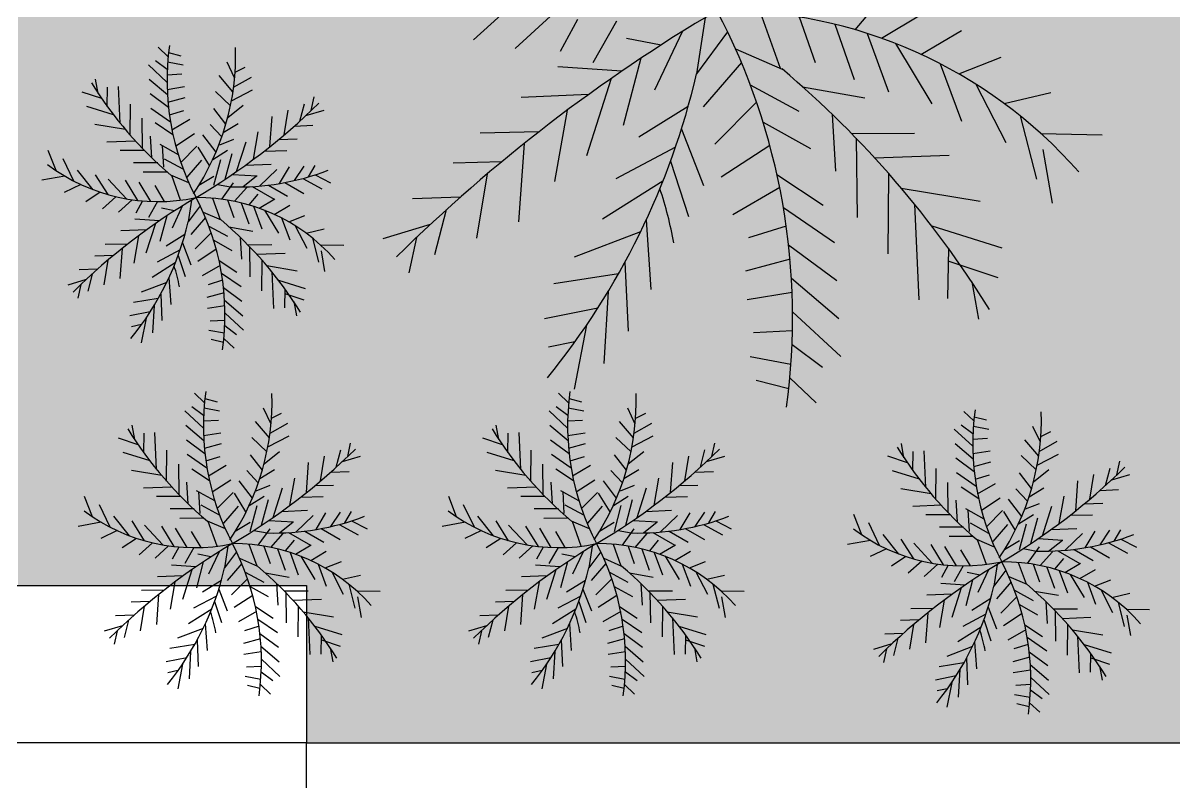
# Model space of a CAD drawing. Header units: millimetres. Extents: x 1904 to 2142, y -1319 to -1235.
# Drawn here: x 2131.206 to 2134.585, y -1251.953 to -1249.723 of the extents above; entities that cross this region are included whole.
import ezdxf

# ---------------------------------------------------------------- set-up
doc = ezdxf.new("R2010")
doc.units = ezdxf.units.MM
doc.header["$LTSCALE"] = 30
doc.layers.add('arquitetura', color=8, linetype='CONTINUOUS')

msp = doc.modelspace()

# ---------------------------------------------------------------- hatches: boundary and pattern name
at = {"layer": 'arquitetura'}
h = msp.add_hatch(dxfattribs=at)
h.set_pattern_fill('GRASS', color=256, scale=0.308035, angle=90, style=0)
h.set_pattern_definition([(180, (2510.08072, -5234.78578), (-0.217813669, -0.217813669), [0.05775657, -0.377870767]), (135, (2510.08072, -5234.78578), (-0.217813669, -0.217813669), [0.05775657, -0.250278473]), (225, (2510.08072, -5234.78578), (0.217813669, -0.217813669), [0.05775657, -0.250278473])])
h.paths.add_polyline_path([(2132.9619, -1292.6975), (2132.9619, -1252.9927), (2136.4273, -1252.9927), (2136.4074, -1287.8966), (2136.1752, -1289.1216), (2135.7209, -1290.2179), (2135.252, -1290.9546), (2134.6953, -1291.5991), (2134.2876, -1291.9713), (2133.3734, -1292.5966), (2133.0979, -1292.7401)])
h.paths.add_polyline_path([(2131.1907, -1251.3755), (2132.0378, -1251.3755), (2132.0378, -1251.8376), (2136.5043, -1251.8376), (2136.4873, -1249.8602), (2136.2416, -1248.5533), (2135.9433, -1247.7746), (2135.4511, -1246.9103), (2134.7374, -1246.0514), (2134.1291, -1245.5205), (2133.6609, -1245.1979), (2132.9337, -1244.8123), (2132.3408, -1244.5847), (2131.6646, -1244.4079), (2131.1907, -1244.3325)])

# ---------------------------------------------------------------- linework, layer by layer
for p, q in [((2133.6494, -1249.7428), (2133.718, -1249.6604)), ((2132.6304, -1249.68), (2132.528, -1249.7722)), ((2132.7539, -1249.7033), (2132.6505, -1249.798)), ((2133.2083, -1249.7071), (2133.1832, -1249.8719)), ((2133.3698, -1249.691), (2133.4289, -1249.8556)), ((2133.4845, -1249.7052), (2133.5316, -1249.8388)), ((2133.7258, -1249.7676), (2133.846, -1249.6955)), ((2132.8336, -1249.7123), (2132.7829, -1249.8068)), ((2132.9482, -1249.7173), (2132.8783, -1249.8397)), ((2133.5891, -1249.7266), (2133.6464, -1249.8885)), ((2133.0791, -1249.7876), (2132.978, -1249.7683)), ((2133.1409, -1249.7484), (2133.0597, -1249.9206)), ((2133.2745, -1249.749), (2133.1832, -1249.8719)), ((2133.6838, -1249.7534), (2133.7465, -1249.9251)), ((2133.8421, -1249.8151), (2133.9608, -1249.7452)), ((2131.6315, -1249.8219), (2131.6019, -1249.7938)), ((2131.6327, -1249.8097), (2131.6692, -1249.8191)), ((2133.2974, -1249.7985), (2133.4346, -1249.8581)), ((2133.7671, -1249.7831), (2133.8745, -1249.9601)), ((2131.629, -1249.8595), (2131.5948, -1249.8339)), ((2131.6302, -1249.837), (2131.676, -1249.8456)), ((2131.8269, -1249.8844), (2131.8047, -1249.8382)), ((2133.0194, -1249.8267), (2132.9673, -1250.0238)), ((2133.3149, -1249.839), (2133.2025, -1249.9689)), ((2133.8985, -1249.8426), (2133.9614, -1250.0114)), ((2133.9533, -1249.8725), (2134.0772, -1249.8229)), ((2131.6283, -1249.8965), (2131.5739, -1249.8458)), ((2131.6285, -1249.875), (2131.6721, -1249.8727)), ((2131.822, -1249.9253), (2131.781, -1249.8771)), ((2131.8283, -1249.8673), (2131.858, -1249.8529)), ((2132.9637, -1249.8643), (2132.7758, -1249.8521)), ((2131.4265, -1249.93), (2131.4188, -1249.888)), ((2131.4529, -1249.9679), (2131.4539, -1249.9115)), ((2131.491, -1250.0176), (2131.4861, -1249.9097)), ((2131.6296, -1249.9341), (2131.5763, -1249.8887)), ((2131.6288, -1249.918), (2131.6795, -1249.9099)), ((2131.8239, -1249.9114), (2131.876, -1249.8816)), ((2132.9321, -1249.8862), (2132.8602, -1250.1137)), ((2133.341, -1249.9047), (2133.4834, -1249.9815)), ((2133.4943, -1249.9101), (2133.6774, -1249.9429)), ((2134.0034, -1249.9027), (2134.0909, -1250.0744)), ((2131.4368, -1249.9452), (2131.3793, -1249.9258)), ((2131.6328, -1249.9716), (2131.5786, -1249.9315)), ((2131.6312, -1249.9558), (2131.6813, -1249.942)), ((2131.8147, -1249.9659), (2131.7703, -1249.9239)), ((2131.8175, -1249.9519), (2131.8797, -1249.9194)), ((2132.0519, -1249.98), (2132.0606, -1249.9403)), ((2132.8657, -1249.9334), (2132.6686, -1249.942)), ((2134.0869, -1249.9598), (2134.223, -1249.927)), ((2131.4716, -1249.9931), (2131.3925, -1249.9686)), ((2131.5202, -1250.0522), (2131.5211, -1249.9615)), ((2131.6387, -1250.014), (2131.581, -1249.9744)), ((2131.6354, -1249.9929), (2131.678, -1249.9798)), ((2131.8013, -1250.0201), (2131.7661, -1249.9746)), ((2131.8066, -1250.001), (2131.852, -1249.9648)), ((2131.9723, -1250.0517), (2131.9843, -1249.9792)), ((2132.0185, -1250.0111), (2132.0316, -1249.9605)), ((2132.0363, -1249.9947), (2132.09, -1249.9787)), ((2132.8032, -1249.9793), (2132.7662, -1250.1889)), ((2133.1585, -1249.9681), (2133.0136, -1250.0584)), ((2133.3592, -1249.9553), (2133.2365, -1250.0791)), ((2131.5567, -1250.0919), (2131.5556, -1250.0026)), ((2131.6428, -1250.0364), (2131.6955, -1250.0057)), ((2131.9307, -1250.086), (2131.9369, -1249.9979)), ((2133.3784, -1250.0139), (2133.5175, -1250.0917)), ((2133.5817, -1249.9915), (2133.5911, -1250.1578)), ((2134.1339, -1249.9961), (2134.1809, -1250.1815)), ((2131.506, -1250.0358), (2131.4169, -1250.021)), ((2131.6459, -1250.0512), (2131.594, -1250.0167)), ((2131.654, -1250.0838), (2131.7086, -1250.048)), ((2131.7895, -1250.0574), (2131.7553, -1250.0214)), ((2131.7937, -1250.0449), (2131.8373, -1250.018)), ((2131.8822, -1250.1235), (2131.8964, -1250.0431)), ((2132.0023, -1250.0257), (2132.0566, -1250.0236)), ((2132.7201, -1250.0429), (2132.5483, -1250.0467)), ((2133.1388, -1250.0344), (2133.2035, -1250.2008)), ((2133.6381, -1250.0475), (2133.8232, -1250.047)), ((2134.1944, -1250.0478), (2134.3741, -1250.0518)), ((2131.5359, -1250.0698), (2131.452, -1250.0728)), ((2131.5836, -1250.1188), (2131.58, -1250.055)), ((2131.6616, -1250.1102), (2131.6083, -1250.0804)), ((2131.7722, -1250.1022), (2131.7333, -1250.0514)), ((2131.7834, -1250.0805), (2131.8247, -1250.064)), ((2131.8328, -1250.1592), (2131.8604, -1250.0719)), ((2131.9559, -1250.0655), (2132.0104, -1250.0637)), ((2132.6768, -1250.0771), (2132.6606, -1250.3068)), ((2133.6519, -1250.0617), (2133.6546, -1250.2944)), ((2131.3024, -1250.1566), (2131.2792, -1250.0971)), ((2131.562, -1250.0973), (2131.491, -1250.0975)), ((2131.6187, -1250.1469), (2131.6151, -1250.0831)), ((2131.6689, -1250.1327), (2131.716, -1250.0852)), ((2131.7529, -1250.142), (2131.7195, -1250.0874)), ((2131.7627, -1250.1238), (2131.8064, -1250.0969)), ((2131.7993, -1250.182), (2131.8193, -1250.1064)), ((2131.9141, -1250.0991), (2131.98, -1250.0976)), ((2133.1213, -1250.0877), (2132.9463, -1250.1811)), ((2133.3983, -1250.0827), (2133.2559, -1250.1761)), ((2133.7061, -1250.1194), (2133.9248, -1250.1115)), ((2134.2003, -1250.0944), (2134.2274, -1250.252)), ((2131.3549, -1250.1877), (2131.3231, -1250.1216)), ((2131.6013, -1250.1339), (2131.5303, -1250.1341)), ((2131.676, -1250.1521), (2131.6213, -1250.1226)), ((2131.6879, -1250.1758), (2131.731, -1250.1259)), ((2131.766, -1250.1997), (2131.786, -1250.1241)), ((2131.8583, -1250.1411), (2131.9338, -1250.1378)), ((2131.9589, -1250.1944), (2131.988, -1250.1456)), ((2132.0025, -1250.1857), (2132.0309, -1250.1432)), ((2132.0434, -1250.175), (2132.063, -1250.1415)), ((2132.6113, -1250.1305), (2132.469, -1250.1351)), ((2133.1068, -1250.129), (2133.16, -1250.2918)), ((2131.3283, -1250.1729), (2131.2604, -1250.1851)), ((2131.4112, -1250.2128), (2131.3651, -1250.155)), ((2131.4552, -1250.2273), (2131.4186, -1250.1687)), ((2131.5091, -1250.2397), (2131.4552, -1250.1813)), ((2131.6299, -1250.1614), (2131.5588, -1250.1616)), ((2131.6927, -1250.1928), (2131.64, -1250.17)), ((2131.6683, -1250.2435), (2131.6422, -1250.1709)), ((2131.7217, -1250.1997), (2131.7654, -1250.1728)), ((2131.8206, -1250.1676), (2131.8927, -1250.1723)), ((2131.8512, -1250.2046), (2131.8915, -1250.1722)), ((2131.8998, -1250.202), (2131.9508, -1250.153)), ((2132.0272, -1250.1796), (2132.0829, -1250.2102)), ((2132.0633, -1250.169), (2132.1088, -1250.1927)), ((2132.5683, -1250.1666), (2132.5371, -1250.3555)), ((2133.4192, -1250.1679), (2133.5546, -1250.2578)), ((2133.7471, -1250.1651), (2133.7446, -1250.4016)), ((2131.3754, -1250.1977), (2131.3268, -1250.2205)), ((2131.5427, -1250.2444), (2131.506, -1250.1847)), ((2131.5804, -1250.2472), (2131.5464, -1250.1908)), ((2131.6213, -1250.2473), (2131.5934, -1250.2007)), ((2131.7764, -1250.197), (2131.8152, -1250.2044)), ((2131.7894, -1250.2405), (2131.824, -1250.1922)), ((2131.8267, -1250.2468), (2131.8624, -1250.2062)), ((2131.8783, -1250.2035), (2131.9429, -1250.2405)), ((2131.9262, -1250.1992), (2131.982, -1250.2319)), ((2131.974, -1250.1917), (2132.0299, -1250.2239)), ((2133.0846, -1250.1873), (2132.9068, -1250.2998)), ((2133.4274, -1250.2065), (2133.2899, -1250.2863)), ((2133.7839, -1250.2078), (2134.0163, -1250.2466)), ((2131.4323, -1250.2203), (2131.3896, -1250.2484)), ((2131.4785, -1250.2334), (2131.4392, -1250.2687)), ((2131.5259, -1250.2423), (2131.4862, -1250.2786)), ((2131.5564, -1250.2458), (2131.537, -1250.282)), ((2131.6004, -1250.2477), (2131.5736, -1250.2946)), ((2131.7002, -1250.2438), (2131.6905, -1250.307)), ((2131.7621, -1250.2376), (2131.7848, -1250.3007)), ((2131.8061, -1250.243), (2131.8242, -1250.2943)), ((2131.8694, -1250.2575), (2131.8957, -1250.2259)), ((2131.8986, -1250.267), (2131.9448, -1250.2393)), ((2132.4903, -1250.2343), (2132.3487, -1250.2398)), ((2131.6506, -1250.2746), (2131.6118, -1250.2672)), ((2131.6743, -1250.2596), (2131.6432, -1250.3257)), ((2131.7255, -1250.2598), (2131.6905, -1250.307)), ((2131.7343, -1250.2788), (2131.787, -1250.3017)), ((2131.8462, -1250.2512), (2131.8682, -1250.3134)), ((2131.8825, -1250.2615), (2131.9066, -1250.3274)), ((2131.9145, -1250.2729), (2131.9557, -1250.3408)), ((2131.9433, -1250.2852), (2131.9888, -1250.2584)), ((2132.4479, -1250.2723), (2132.4137, -1250.4043)), ((2133.4381, -1250.2647), (2133.5886, -1250.3681)), ((2133.8232, -1250.2553), (2133.836, -1250.5367)), ((2131.6064, -1250.3041), (2131.5343, -1250.2994)), ((2131.5942, -1250.3124), (2131.5666, -1250.3997)), ((2131.6277, -1250.2896), (2131.6077, -1250.3652)), ((2131.741, -1250.2943), (2131.6979, -1250.3442)), ((2131.9649, -1250.2957), (2131.989, -1250.3605)), ((2131.9859, -1250.3072), (2132.0334, -1250.2882)), ((2132.4015, -1250.315), (2132.2616, -1250.3568)), ((2133.0355, -1250.3013), (2133.0492, -1250.5055)), ((2131.5687, -1250.3306), (2131.4932, -1250.3339)), ((2131.5448, -1250.3482), (2131.5306, -1250.4286)), ((2131.6811, -1250.3439), (2131.6255, -1250.3785)), ((2131.7581, -1250.339), (2131.711, -1250.3864)), ((2131.751, -1250.3195), (2131.8057, -1250.349)), ((2131.8099, -1250.3216), (2131.8801, -1250.3342)), ((2132.0051, -1250.3188), (2132.0387, -1250.3846)), ((2132.0372, -1250.3407), (2132.0894, -1250.3281)), ((2133.019, -1250.3362), (2132.8237, -1250.4106)), ((2133.4466, -1250.3197), (2133.3356, -1250.3539)), ((2133.8737, -1250.3193), (2134.0798, -1250.3832)), ((2131.5129, -1250.3726), (2131.447, -1250.374)), ((2131.4963, -1250.3857), (2131.4901, -1250.4738)), ((2131.6735, -1250.3693), (2131.6983, -1250.4331)), ((2131.7654, -1250.3615), (2131.8187, -1250.3913)), ((2131.8434, -1250.3528), (2131.847, -1250.4166)), ((2131.865, -1250.3743), (2131.936, -1250.3741)), ((2131.8703, -1250.3798), (2131.8714, -1250.469)), ((2132.0552, -1250.3546), (2132.0732, -1250.4257)), ((2132.0784, -1250.3744), (2132.1473, -1250.376)), ((2132.3608, -1250.3534), (2132.3381, -1250.4569)), ((2133.4535, -1250.3752), (2133.5947, -1250.4798)), ((2133.9226, -1250.3849), (2133.9198, -1250.5321)), ((2131.4711, -1250.4062), (2131.4166, -1250.4079)), ((2131.4547, -1250.42), (2131.4427, -1250.4925)), ((2131.6668, -1250.3898), (2131.5997, -1250.4256)), ((2131.6612, -1250.4056), (2131.6816, -1250.4681)), ((2131.773, -1250.3878), (2131.7184, -1250.4237)), ((2131.8911, -1250.4019), (2131.975, -1250.3989)), ((2131.9068, -1250.4194), (2131.9059, -1250.5101)), ((2132.0806, -1250.3923), (2132.0911, -1250.4528)), ((2133.4576, -1250.4166), (2133.327, -1250.4524)), ((2131.4247, -1250.446), (2131.3704, -1250.4481)), ((2131.6527, -1250.4279), (2131.5845, -1250.4711)), ((2131.7842, -1250.4353), (2131.7315, -1250.4659)), ((2131.7811, -1250.4205), (2131.833, -1250.455)), ((2131.921, -1250.4358), (2132.0101, -1250.4507)), ((2132.973, -1250.4255), (2132.982, -1250.6282)), ((2133.9241, -1250.4223), (2134.0681, -1250.471)), ((2131.3907, -1250.4769), (2131.337, -1250.493)), ((2131.4085, -1250.4606), (2131.3954, -1250.5112)), ((2131.6275, -1250.4851), (2131.5526, -1250.5136)), ((2131.6339, -1250.4717), (2131.6391, -1250.55)), ((2131.7916, -1250.4787), (2131.749, -1250.4918)), ((2131.7883, -1250.4577), (2131.846, -1250.4973)), ((2131.936, -1250.454), (2131.9409, -1250.562)), ((2131.9554, -1250.4786), (2132.0344, -1250.5031)), ((2132.9541, -1250.4597), (2132.7643, -1250.4897)), ((2133.4618, -1250.4731), (2133.6008, -1250.5916)), ((2133.9912, -1250.4838), (2134.0115, -1250.5932)), ((2131.3751, -1250.4916), (2131.3664, -1250.5314)), ((2131.6099, -1250.5193), (2131.6133, -1250.5971)), ((2131.7958, -1250.5159), (2131.7457, -1250.5296)), ((2131.7942, -1250.5), (2131.8484, -1250.5401)), ((2131.9741, -1250.5037), (2131.9731, -1250.5602)), ((2131.9747, -1250.5181), (2132.03, -1250.5368)), ((2132.9234, -1250.5122), (2132.9107, -1250.7231)), ((2133.4638, -1250.5151), (2133.3316, -1250.5362)), ((2131.6027, -1250.5324), (2131.5299, -1250.5439)), ((2131.5909, -1250.5526), (2131.586, -1250.6335)), ((2131.7982, -1250.5537), (2131.7475, -1250.5618)), ((2131.7974, -1250.5376), (2131.8507, -1250.583)), ((2132.0005, -1250.5417), (2132.0082, -1250.5836)), ((2131.5793, -1250.5713), (2131.5192, -1250.5834)), ((2131.7987, -1250.5752), (2131.8531, -1250.6259)), ((2132.8931, -1250.5609), (2132.7366, -1250.5926)), ((2133.4651, -1250.5712), (2133.607, -1250.7033)), ((2131.5536, -1250.6091), (2131.5238, -1250.6153)), ((2131.5667, -1250.5903), (2131.5527, -1250.6624)), ((2131.7985, -1250.5967), (2131.7549, -1250.599)), ((2131.798, -1250.6122), (2131.8322, -1250.6378)), ((2132.8604, -1250.6106), (2132.824, -1250.7986)), ((2131.7968, -1250.6346), (2131.751, -1250.6261)), ((2131.7943, -1250.662), (2131.7578, -1250.6526)), ((2131.7955, -1250.6498), (2131.8251, -1250.6779)), ((2133.4648, -1250.6272), (2133.3509, -1250.6333)), ((2132.8263, -1250.6595), (2132.7485, -1250.6757)), ((2133.4635, -1250.6676), (2133.5526, -1250.7343)), ((2133.4602, -1250.7261), (2133.3408, -1250.7039)), ((2133.4537, -1250.7974), (2133.3586, -1250.7729)), ((2133.4569, -1250.7656), (2133.5341, -1250.8388)), ((2131.7384, -1250.8388), (2131.7088, -1250.8107)), ((2132.8077, -1250.8388), (2132.7781, -1250.8107)), ((2131.7359, -1250.8763), (2131.7017, -1250.8508)), ((2131.7372, -1250.8539), (2131.7829, -1250.8624)), ((2131.7396, -1250.8266), (2131.7761, -1250.8359)), ((2131.9338, -1250.9012), (2131.9117, -1250.8551)), ((2132.8052, -1250.8763), (2132.771, -1250.8508)), ((2132.8064, -1250.8539), (2132.8522, -1250.8624)), ((2132.8089, -1250.8266), (2132.8454, -1250.8359)), ((2133.0031, -1250.9012), (2132.981, -1250.8551)), ((2131.7353, -1250.9133), (2131.6809, -1250.8626)), ((2131.7354, -1250.8918), (2131.7791, -1250.8895)), ((2131.9352, -1250.8842), (2131.9649, -1250.8697)), ((2132.8046, -1250.9133), (2132.7501, -1250.8626)), ((2132.8047, -1250.8918), (2132.8483, -1250.8895)), ((2133.0045, -1250.8842), (2133.0342, -1250.8697)), ((2133.9973, -1250.8923), (2133.9677, -1250.8642)), ((2133.9985, -1250.8801), (2134.035, -1250.8894)), ((2131.5335, -1250.9468), (2131.5257, -1250.9049)), ((2131.5979, -1251.0345), (2131.593, -1250.9266)), ((2131.7365, -1250.9509), (2131.6832, -1250.9055)), ((2131.7358, -1250.9348), (2131.7865, -1250.9267)), ((2131.9289, -1250.9421), (2131.888, -1250.8939)), ((2131.9308, -1250.9283), (2131.983, -1250.8985)), ((2132.6028, -1250.9468), (2132.595, -1250.9049)), ((2132.6672, -1251.0345), (2132.6623, -1250.9266)), ((2132.8058, -1250.9509), (2132.7525, -1250.9055)), ((2132.805, -1250.9348), (2132.8558, -1250.9267)), ((2132.9982, -1250.9421), (2132.9573, -1250.8939)), ((2133.0001, -1250.9283), (2133.0522, -1250.8985)), ((2133.9941, -1250.9668), (2133.9397, -1250.9162)), ((2133.9948, -1250.9298), (2133.9606, -1250.9043)), ((2133.996, -1250.9074), (2134.0418, -1250.9159)), ((2134.1927, -1250.9548), (2134.1705, -1250.9086)), ((2134.1941, -1250.9377), (2134.2238, -1250.9233)), ((2131.5437, -1250.962), (2131.4862, -1250.9426)), ((2131.5598, -1250.9848), (2131.5608, -1250.9283)), ((2131.7397, -1250.9885), (2131.6855, -1250.9484)), ((2131.7381, -1250.9726), (2131.7882, -1250.9589)), ((2131.9217, -1250.9828), (2131.8772, -1250.9407)), ((2131.9244, -1250.9687), (2131.9866, -1250.9363)), ((2132.1588, -1250.9969), (2132.1676, -1250.9571)), ((2132.613, -1250.962), (2132.5555, -1250.9426)), ((2132.6291, -1250.9848), (2132.6301, -1250.9283)), ((2132.809, -1250.9885), (2132.7548, -1250.9484)), ((2132.8074, -1250.9726), (2132.8575, -1250.9589)), ((2132.991, -1250.9828), (2132.9465, -1250.9407)), ((2132.9937, -1250.9687), (2133.0559, -1250.9363)), ((2133.2281, -1250.9969), (2133.2368, -1250.9571)), ((2133.7923, -1251.0004), (2133.7846, -1250.9584)), ((2133.9954, -1251.0045), (2133.9421, -1250.959)), ((2133.9943, -1250.9454), (2134.0379, -1250.943)), ((2134.1878, -1250.9956), (2134.1469, -1250.9475)), ((2134.1897, -1250.9818), (2134.2418, -1250.952)), ((2131.5785, -1251.0099), (2131.4995, -1250.9854)), ((2131.6271, -1251.0691), (2131.6281, -1250.9784)), ((2131.7456, -1251.0309), (2131.6879, -1250.9912)), ((2131.9083, -1251.037), (2131.873, -1250.9914)), ((2131.9135, -1251.0178), (2131.959, -1250.9816)), ((2132.1255, -1251.0279), (2132.1386, -1250.9773)), ((2132.6478, -1251.0099), (2132.5688, -1250.9854)), ((2132.6964, -1251.0691), (2132.6974, -1250.9784)), ((2132.8149, -1251.0309), (2132.7572, -1250.9912)), ((2132.9776, -1251.037), (2132.9423, -1250.9914)), ((2132.9828, -1251.0178), (2133.0282, -1250.9816)), ((2133.1947, -1251.0279), (2133.2078, -1250.9773)), ((2133.8187, -1251.0383), (2133.8197, -1250.9818)), ((2133.8568, -1251.088), (2133.8519, -1250.9801)), ((2133.9946, -1250.9883), (2134.0453, -1250.9802)), ((2134.1806, -1251.0363), (2134.1361, -1250.9942)), ((2134.1833, -1251.0222), (2134.2455, -1250.9898)), ((2131.6636, -1251.1087), (2131.6626, -1251.0195)), ((2131.7424, -1251.0098), (2131.7849, -1250.9967)), ((2131.7497, -1251.0532), (2131.8025, -1251.0226)), ((2132.0377, -1251.1028), (2132.0439, -1251.0147)), ((2132.0793, -1251.0685), (2132.0912, -1250.996)), ((2132.1432, -1251.0116), (2132.1969, -1250.9956)), ((2132.7329, -1251.1087), (2132.7319, -1251.0195)), ((2132.8117, -1251.0098), (2132.8542, -1250.9967)), ((2132.819, -1251.0532), (2132.8718, -1251.0226)), ((2133.1069, -1251.1028), (2133.1132, -1251.0147)), ((2133.1485, -1251.0685), (2133.1605, -1250.996)), ((2133.2125, -1251.0116), (2133.2662, -1250.9956)), ((2133.8026, -1251.0156), (2133.7451, -1250.9961)), ((2133.9986, -1251.042), (2133.9444, -1251.0019)), ((2133.997, -1251.0261), (2134.0471, -1251.0124)), ((2134.4177, -1251.0504), (2134.4264, -1251.0107)), ((2131.613, -1251.0527), (2131.5238, -1251.0378)), ((2131.7529, -1251.068), (2131.701, -1251.0335)), ((2131.8964, -1251.0743), (2131.8623, -1251.0382)), ((2131.9006, -1251.0618), (2131.9443, -1251.0349)), ((2131.9892, -1251.1403), (2132.0033, -1251.06)), ((2132.1092, -1251.0425), (2132.1635, -1251.0404)), ((2132.6823, -1251.0527), (2132.5931, -1251.0378)), ((2132.8221, -1251.068), (2132.7702, -1251.0335)), ((2132.9657, -1251.0743), (2132.9315, -1251.0382)), ((2132.9699, -1251.0618), (2133.0136, -1251.0349)), ((2133.0585, -1251.1403), (2133.0726, -1251.06)), ((2133.1785, -1251.0425), (2133.2328, -1251.0404)), ((2133.8374, -1251.0635), (2133.7584, -1251.0389)), ((2133.886, -1251.1226), (2133.8869, -1251.0319)), ((2134.0045, -1251.0844), (2133.9468, -1251.0448)), ((2134.0012, -1251.0633), (2134.0438, -1251.0502)), ((2134.1671, -1251.0905), (2134.1319, -1251.045)), ((2134.1724, -1251.0714), (2134.2178, -1251.0351)), ((2134.3381, -1251.122), (2134.3501, -1251.0496)), ((2134.3843, -1251.0815), (2134.3974, -1251.0308)), ((2134.4021, -1251.0651), (2134.4558, -1251.0491)), ((2131.6428, -1251.0866), (2131.5589, -1251.0897)), ((2131.6905, -1251.1357), (2131.6869, -1251.0719)), ((2131.7609, -1251.1007), (2131.8155, -1251.0649)), ((2131.8792, -1251.119), (2131.8402, -1251.0682)), ((2131.8904, -1251.0974), (2131.9316, -1251.0808)), ((2131.9397, -1251.1761), (2131.9673, -1251.0888)), ((2132.0628, -1251.0823), (2132.1173, -1251.0806)), ((2132.7121, -1251.0866), (2132.6282, -1251.0897)), ((2132.7598, -1251.1357), (2132.7562, -1251.0719)), ((2132.8302, -1251.1007), (2132.8848, -1251.0649)), ((2132.9485, -1251.119), (2132.9095, -1251.0682)), ((2132.9597, -1251.0974), (2133.0009, -1251.0808)), ((2133.009, -1251.1761), (2133.0366, -1251.0888)), ((2133.1321, -1251.0823), (2133.1866, -1251.0806)), ((2133.8718, -1251.1062), (2133.7827, -1251.0914)), ((2133.9225, -1251.1623), (2133.9214, -1251.073)), ((2134.0117, -1251.1215), (2133.9598, -1251.087)), ((2134.0086, -1251.1067), (2134.0613, -1251.0761)), ((2134.1553, -1251.1278), (2134.1211, -1251.0917)), ((2134.1595, -1251.1153), (2134.2031, -1251.0884)), ((2134.2965, -1251.1563), (2134.3027, -1251.0683)), ((2134.3681, -1251.0961), (2134.4224, -1251.094)), ((2131.4094, -1251.1735), (2131.3861, -1251.114)), ((2131.6689, -1251.1142), (2131.5979, -1251.1144)), ((2131.7685, -1251.1271), (2131.7152, -1251.0972)), ((2131.7257, -1251.1638), (2131.7221, -1251.1)), ((2131.7759, -1251.1495), (2131.8229, -1251.1021)), ((2131.8598, -1251.1589), (2131.8264, -1251.1043)), ((2131.8696, -1251.1406), (2131.9133, -1251.1137)), ((2131.9062, -1251.1989), (2131.9262, -1251.1233)), ((2132.021, -1251.116), (2132.0869, -1251.1145)), ((2132.4786, -1251.1735), (2132.4554, -1251.114)), ((2132.7382, -1251.1142), (2132.6672, -1251.1144)), ((2132.8378, -1251.1271), (2132.7845, -1251.0972)), ((2132.7949, -1251.1638), (2132.7914, -1251.1)), ((2132.8452, -1251.1495), (2132.8922, -1251.1021)), ((2132.9291, -1251.1589), (2132.8957, -1251.1043)), ((2132.9389, -1251.1406), (2132.9826, -1251.1137)), ((2132.9755, -1251.1989), (2132.9955, -1251.1233)), ((2133.0903, -1251.116), (2133.1562, -1251.1145)), ((2133.9494, -1251.1892), (2133.9458, -1251.1254)), ((2134.0198, -1251.1542), (2134.0744, -1251.1184)), ((2134.1381, -1251.1726), (2134.0991, -1251.1218)), ((2134.248, -1251.1939), (2134.2622, -1251.1135)), ((2131.4619, -1251.2045), (2131.43, -1251.1384)), ((2131.7083, -1251.1507), (2131.6372, -1251.1509)), ((2131.7829, -1251.169), (2131.7282, -1251.1395)), ((2131.7948, -1251.1926), (2131.8379, -1251.1428)), ((2131.8729, -1251.2166), (2131.8929, -1251.141)), ((2131.9652, -1251.158), (2132.0408, -1251.1546)), ((2132.0659, -1251.2113), (2132.0949, -1251.1624)), ((2132.1094, -1251.2026), (2132.1378, -1251.1601)), ((2132.1504, -1251.1919), (2132.17, -1251.1583)), ((2132.5312, -1251.2045), (2132.4993, -1251.1384)), ((2132.7776, -1251.1507), (2132.7065, -1251.1509)), ((2132.8522, -1251.169), (2132.7975, -1251.1395)), ((2132.8641, -1251.1926), (2132.9072, -1251.1428)), ((2132.9422, -1251.2166), (2132.9622, -1251.141)), ((2133.0345, -1251.158), (2133.1101, -1251.1546)), ((2133.1351, -1251.2113), (2133.1642, -1251.1624)), ((2133.1787, -1251.2026), (2133.2071, -1251.1601)), ((2133.2196, -1251.1919), (2133.2392, -1251.1583)), ((2133.9017, -1251.1401), (2133.8178, -1251.1432)), ((2134.0274, -1251.1806), (2133.9741, -1251.1507)), ((2133.9845, -1251.2173), (2133.9809, -1251.1535)), ((2134.0347, -1251.2031), (2134.0818, -1251.1556)), ((2134.1187, -1251.2124), (2134.0853, -1251.1578)), ((2134.1493, -1251.1509), (2134.1905, -1251.1343)), ((2134.1986, -1251.2296), (2134.2262, -1251.1423)), ((2134.3217, -1251.1359), (2134.3762, -1251.1341)), ((2131.4352, -1251.1898), (2131.3674, -1251.202)), ((2131.5181, -1251.2296), (2131.472, -1251.1718)), ((2131.5621, -1251.2442), (2131.5256, -1251.1856)), ((2131.7368, -1251.1782), (2131.6658, -1251.1785)), ((2131.7996, -1251.2097), (2131.747, -1251.1868)), ((2131.7752, -1251.2603), (2131.7492, -1251.1878)), ((2131.8286, -1251.2165), (2131.8723, -1251.1896)), ((2131.9276, -1251.1845), (2131.9997, -1251.1891)), ((2131.9582, -1251.2214), (2131.9984, -1251.1891)), ((2132.0068, -1251.2188), (2132.0577, -1251.1698)), ((2132.1341, -1251.1964), (2132.1898, -1251.2271)), ((2132.1702, -1251.1858), (2132.2158, -1251.2096)), ((2132.5045, -1251.1898), (2132.4367, -1251.202)), ((2132.5874, -1251.2296), (2132.5413, -1251.1718)), ((2132.6314, -1251.2442), (2132.5948, -1251.1856)), ((2132.8061, -1251.1782), (2132.7351, -1251.1785)), ((2132.8689, -1251.2097), (2132.8163, -1251.1868)), ((2132.8445, -1251.2603), (2132.8185, -1251.1878)), ((2132.8979, -1251.2165), (2132.9416, -1251.1896)), ((2132.9969, -1251.1845), (2133.069, -1251.1891)), ((2133.0274, -1251.2214), (2133.0677, -1251.1891)), ((2133.0761, -1251.2188), (2133.127, -1251.1698)), ((2133.2034, -1251.1964), (2133.2591, -1251.2271)), ((2133.2395, -1251.1858), (2133.285, -1251.2096)), ((2133.6682, -1251.227), (2133.645, -1251.1675)), ((2133.7208, -1251.2581), (2133.6889, -1251.192)), ((2133.9278, -1251.1677), (2133.8568, -1251.1679)), ((2134.0418, -1251.2225), (2133.9871, -1251.193)), ((2134.0537, -1251.2461), (2134.0968, -1251.1963)), ((2134.1285, -1251.1942), (2134.1722, -1251.1673)), ((2134.1318, -1251.2701), (2134.1518, -1251.1945)), ((2134.1651, -1251.2524), (2134.1851, -1251.1768)), ((2134.2799, -1251.1695), (2134.3458, -1251.168)), ((2131.4823, -1251.2146), (2131.4337, -1251.2373)), ((2131.6161, -1251.2565), (2131.5621, -1251.1982)), ((2131.6497, -1251.2613), (2131.6129, -1251.2016)), ((2131.6873, -1251.2641), (2131.6533, -1251.2076)), ((2131.7282, -1251.2641), (2131.7003, -1251.2175)), ((2131.8833, -1251.2139), (2131.9221, -1251.2213)), ((2131.8963, -1251.2574), (2131.9309, -1251.209)), ((2131.9336, -1251.2637), (2131.9693, -1251.223)), ((2131.9853, -1251.2204), (2132.0498, -1251.2573)), ((2132.0332, -1251.216), (2132.0889, -1251.2487)), ((2132.0809, -1251.2086), (2132.1368, -1251.2407)), ((2132.5516, -1251.2146), (2132.503, -1251.2373)), ((2132.6854, -1251.2565), (2132.6314, -1251.1982)), ((2132.719, -1251.2613), (2132.6822, -1251.2016)), ((2132.7566, -1251.2641), (2132.7226, -1251.2076)), ((2132.7975, -1251.2641), (2132.7696, -1251.2175)), ((2132.9526, -1251.2139), (2132.9914, -1251.2213)), ((2132.9656, -1251.2574), (2133.0002, -1251.209)), ((2133.0029, -1251.2637), (2133.0386, -1251.223)), ((2133.0546, -1251.2204), (2133.1191, -1251.2573)), ((2133.1024, -1251.216), (2133.1582, -1251.2487)), ((2133.1502, -1251.2086), (2133.2061, -1251.2407)), ((2133.777, -1251.2832), (2133.7309, -1251.2254)), ((2133.9671, -1251.2042), (2133.8961, -1251.2044)), ((2134.2241, -1251.2115), (2134.2997, -1251.2082)), ((2134.2656, -1251.2723), (2134.3166, -1251.2234)), ((2134.3247, -1251.2648), (2134.3538, -1251.2159)), ((2134.3683, -1251.2561), (2134.3967, -1251.2136)), ((2134.4092, -1251.2454), (2134.4288, -1251.2118)), ((2131.5392, -1251.2372), (2131.4965, -1251.2653)), ((2131.5854, -1251.2502), (2131.5462, -1251.2856)), ((2131.6328, -1251.2592), (2131.5931, -1251.2955)), ((2131.6634, -1251.2626), (2131.6439, -1251.2988)), ((2131.7073, -1251.2645), (2131.6805, -1251.3115)), ((2131.8071, -1251.2606), (2131.7974, -1251.3238)), ((2131.869, -1251.2544), (2131.8917, -1251.3176)), ((2131.913, -1251.2599), (2131.9311, -1251.3111)), ((2131.9763, -1251.2743), (2132.0026, -1251.2427)), ((2132.0056, -1251.2838), (2132.0517, -1251.2562)), ((2132.6085, -1251.2372), (2132.5658, -1251.2653)), ((2132.6547, -1251.2502), (2132.6154, -1251.2856)), ((2132.7021, -1251.2592), (2132.6624, -1251.2955)), ((2132.7327, -1251.2626), (2132.7132, -1251.2988)), ((2132.7766, -1251.2645), (2132.7498, -1251.3115)), ((2132.8764, -1251.2606), (2132.8667, -1251.3238)), ((2132.9383, -1251.2544), (2132.961, -1251.3176)), ((2132.9823, -1251.2599), (2133.0004, -1251.3111)), ((2133.0456, -1251.2743), (2133.0719, -1251.2427)), ((2133.0749, -1251.2838), (2133.121, -1251.2562)), ((2133.6941, -1251.2433), (2133.6262, -1251.2555)), ((2133.821, -1251.2977), (2133.7844, -1251.2391)), ((2133.8749, -1251.31), (2133.821, -1251.2517)), ((2133.9085, -1251.3148), (2133.8718, -1251.2551)), ((2133.9462, -1251.3176), (2133.9122, -1251.2611)), ((2133.9957, -1251.2318), (2133.9246, -1251.232)), ((2134.0585, -1251.2632), (2134.0058, -1251.2404)), ((2134.0341, -1251.3139), (2134.008, -1251.2413)), ((2134.0875, -1251.27), (2134.1312, -1251.2431)), ((2134.1552, -1251.3109), (2134.1898, -1251.2625)), ((2134.1865, -1251.238), (2134.2585, -1251.2427)), ((2134.217, -1251.2749), (2134.2573, -1251.2426)), ((2134.3398, -1251.2621), (2134.3957, -1251.2943)), ((2134.393, -1251.25), (2134.4487, -1251.2806)), ((2134.4291, -1251.2393), (2134.4746, -1251.2631)), ((2131.7575, -1251.2915), (2131.7187, -1251.2841)), ((2131.7812, -1251.2765), (2131.7501, -1251.3425)), ((2131.8325, -1251.2767), (2131.7974, -1251.3238)), ((2131.8413, -1251.2957), (2131.8939, -1251.3185)), ((2131.9532, -1251.2681), (2131.9751, -1251.3302)), ((2131.9895, -1251.2784), (2132.0135, -1251.3442)), ((2132.0214, -1251.2898), (2132.0626, -1251.3577)), ((2132.0502, -1251.302), (2132.0957, -1251.2752)), ((2132.8268, -1251.2915), (2132.788, -1251.2841)), ((2132.8505, -1251.2765), (2132.8194, -1251.3425)), ((2132.9018, -1251.2767), (2132.8667, -1251.3238)), ((2132.9106, -1251.2957), (2132.9632, -1251.3185)), ((2133.0225, -1251.2681), (2133.0444, -1251.3302)), ((2133.0588, -1251.2784), (2133.0828, -1251.3442)), ((2133.0907, -1251.2898), (2133.1319, -1251.3577)), ((2133.1195, -1251.302), (2133.165, -1251.2752)), ((2133.7412, -1251.2681), (2133.6926, -1251.2908)), ((2133.7981, -1251.2907), (2133.7554, -1251.3188)), ((2133.9871, -1251.3177), (2133.9592, -1251.2711)), ((2134.1422, -1251.2674), (2134.181, -1251.2748)), ((2134.1925, -1251.3172), (2134.2282, -1251.2766)), ((2134.2352, -1251.3278), (2134.2615, -1251.2962)), ((2134.2441, -1251.2739), (2134.3087, -1251.3108)), ((2134.292, -1251.2696), (2134.3478, -1251.3023)), ((2131.7133, -1251.3209), (2131.6412, -1251.3162)), ((2131.7012, -1251.3293), (2131.6735, -1251.4166)), ((2131.7346, -1251.3065), (2131.7147, -1251.3821)), ((2131.848, -1251.3112), (2131.8049, -1251.361)), ((2132.0718, -1251.3126), (2132.096, -1251.3773)), ((2132.0928, -1251.3241), (2132.1404, -1251.305)), ((2132.7826, -1251.3209), (2132.7105, -1251.3162)), ((2132.7704, -1251.3293), (2132.7428, -1251.4166)), ((2132.8039, -1251.3065), (2132.7839, -1251.3821)), ((2132.9173, -1251.3112), (2132.8742, -1251.361)), ((2133.1411, -1251.3126), (2133.1652, -1251.3773)), ((2133.1621, -1251.3241), (2133.2097, -1251.305)), ((2133.8443, -1251.3038), (2133.805, -1251.3391)), ((2133.8917, -1251.3127), (2133.852, -1251.349)), ((2133.9223, -1251.3161), (2133.9028, -1251.3524)), ((2133.9662, -1251.318), (2133.9394, -1251.365)), ((2134.0401, -1251.33), (2134.009, -1251.396)), ((2134.066, -1251.3141), (2134.0563, -1251.3773)), ((2134.0914, -1251.3302), (2134.0563, -1251.3773)), ((2134.1279, -1251.308), (2134.1506, -1251.3711)), ((2134.1719, -1251.3134), (2134.19, -1251.3646)), ((2134.212, -1251.3216), (2134.234, -1251.3837)), ((2134.2483, -1251.3319), (2134.2724, -1251.3977)), ((2134.2645, -1251.3373), (2134.3106, -1251.3097)), ((2134.3091, -1251.3555), (2134.3546, -1251.3288)), ((2131.6757, -1251.3474), (2131.6001, -1251.3507)), ((2131.6517, -1251.365), (2131.6375, -1251.4454)), ((2131.788, -1251.3607), (2131.7324, -1251.3954)), ((2131.865, -1251.3558), (2131.8179, -1251.4033)), ((2131.858, -1251.3364), (2131.9126, -1251.3659)), ((2131.9168, -1251.3385), (2131.987, -1251.3511)), ((2132.1121, -1251.3356), (2132.1456, -1251.4015)), ((2132.1441, -1251.3575), (2132.1963, -1251.345)), ((2132.745, -1251.3474), (2132.6694, -1251.3507)), ((2132.721, -1251.365), (2132.7068, -1251.4454)), ((2132.8573, -1251.3607), (2132.8017, -1251.3954)), ((2132.9343, -1251.3558), (2132.8872, -1251.4033)), ((2132.9273, -1251.3364), (2132.9819, -1251.3659)), ((2132.9861, -1251.3385), (2133.0563, -1251.3511)), ((2133.1814, -1251.3356), (2133.2149, -1251.4015)), ((2133.2134, -1251.3575), (2133.2656, -1251.345)), ((2133.9935, -1251.36), (2133.9735, -1251.4356)), ((2134.0164, -1251.345), (2133.9776, -1251.3376)), ((2134.1068, -1251.3647), (2134.0637, -1251.4145)), ((2134.1001, -1251.3492), (2134.1528, -1251.372)), ((2134.2803, -1251.3433), (2134.3215, -1251.4112)), ((2134.3307, -1251.3661), (2134.3548, -1251.4309)), ((2134.3517, -1251.3776), (2134.3992, -1251.3586)), ((2131.6198, -1251.3894), (2131.5539, -1251.3909)), ((2131.7804, -1251.3862), (2131.8053, -1251.45)), ((2131.8723, -1251.3783), (2131.9257, -1251.4082)), ((2131.9503, -1251.3697), (2131.9539, -1251.4335)), ((2131.9719, -1251.3912), (2132.043, -1251.391)), ((2131.9772, -1251.3966), (2131.9783, -1251.4859)), ((2132.1621, -1251.3715), (2132.1801, -1251.4426)), ((2132.1853, -1251.3913), (2132.2542, -1251.3928)), ((2132.6891, -1251.3894), (2132.6232, -1251.3909)), ((2132.8497, -1251.3862), (2132.8745, -1251.45)), ((2132.9416, -1251.3783), (2132.995, -1251.4082)), ((2133.0196, -1251.3697), (2133.0232, -1251.4335)), ((2133.0412, -1251.3912), (2133.1123, -1251.391)), ((2133.0465, -1251.3966), (2133.0476, -1251.4859)), ((2133.2314, -1251.3715), (2133.2494, -1251.4426)), ((2133.2546, -1251.3913), (2133.3235, -1251.3928)), ((2133.9722, -1251.3744), (2133.9001, -1251.3698)), ((2133.96, -1251.3828), (2133.9324, -1251.4701)), ((2134.1169, -1251.3899), (2134.1715, -1251.4194)), ((2134.1757, -1251.392), (2134.2459, -1251.4046)), ((2134.3709, -1251.3892), (2134.4045, -1251.455)), ((2134.403, -1251.4111), (2134.4552, -1251.3985)), ((2131.5781, -1251.423), (2131.5235, -1251.4248)), ((2131.6032, -1251.4026), (2131.597, -1251.4906)), ((2131.7737, -1251.4066), (2131.7066, -1251.4424)), ((2131.7681, -1251.4224), (2131.7886, -1251.4849)), ((2131.88, -1251.4047), (2131.8253, -1251.4405)), ((2131.998, -1251.4187), (2132.0819, -1251.4157)), ((2132.1876, -1251.4092), (2132.198, -1251.4696)), ((2132.6474, -1251.423), (2132.5928, -1251.4248)), ((2132.6725, -1251.4026), (2132.6663, -1251.4906)), ((2132.843, -1251.4066), (2132.7759, -1251.4424)), ((2132.8374, -1251.4224), (2132.8579, -1251.4849)), ((2132.9493, -1251.4047), (2132.8946, -1251.4405)), ((2133.0673, -1251.4187), (2133.1512, -1251.4157)), ((2133.2569, -1251.4092), (2133.2673, -1251.4696)), ((2133.9345, -1251.4009), (2133.859, -1251.4043)), ((2133.9106, -1251.4185), (2133.8964, -1251.4989)), ((2134.0469, -1251.4142), (2133.9913, -1251.4489)), ((2134.1239, -1251.4094), (2134.0768, -1251.4568)), ((2134.1312, -1251.4318), (2134.1845, -1251.4617)), ((2134.2092, -1251.4232), (2134.2128, -1251.487)), ((2134.421, -1251.425), (2134.439, -1251.4961)), ((2131.5317, -1251.4628), (2131.4774, -1251.4649)), ((2131.5616, -1251.4369), (2131.5496, -1251.5093)), ((2131.7596, -1251.4448), (2131.6914, -1251.4879)), ((2131.8911, -1251.4522), (2131.8384, -1251.4828)), ((2131.888, -1251.4374), (2131.9399, -1251.4719)), ((2132.0138, -1251.4363), (2132.0128, -1251.527)), ((2132.0279, -1251.4527), (2132.117, -1251.4675)), ((2132.601, -1251.4628), (2132.5466, -1251.4649)), ((2132.6309, -1251.4369), (2132.6189, -1251.5093)), ((2132.8289, -1251.4448), (2132.7607, -1251.4879)), ((2132.9604, -1251.4522), (2132.9077, -1251.4828)), ((2132.9573, -1251.4374), (2133.0092, -1251.4719)), ((2133.083, -1251.4363), (2133.0821, -1251.527)), ((2133.0972, -1251.4527), (2133.1863, -1251.4675)), ((2133.8787, -1251.4429), (2133.8128, -1251.4444)), ((2133.8621, -1251.4561), (2133.8559, -1251.5441)), ((2134.0326, -1251.4601), (2133.9655, -1251.4959)), ((2134.0393, -1251.4397), (2134.0641, -1251.5035)), ((2134.1389, -1251.4582), (2134.0842, -1251.494)), ((2134.2308, -1251.4447), (2134.3018, -1251.4445)), ((2134.2361, -1251.4502), (2134.2372, -1251.5394)), ((2134.4442, -1251.4448), (2134.5131, -1251.4464)), ((2134.4465, -1251.4627), (2134.4569, -1251.5231)), ((2131.4976, -1251.4938), (2131.444, -1251.5098)), ((2131.5154, -1251.4774), (2131.5023, -1251.5281)), ((2131.7408, -1251.4885), (2131.7461, -1251.5669)), ((2131.8985, -1251.4956), (2131.8559, -1251.5087)), ((2131.8952, -1251.4745), (2131.953, -1251.5141)), ((2132.043, -1251.4709), (2132.0479, -1251.5788)), ((2132.0623, -1251.4954), (2132.1414, -1251.5199)), ((2132.5669, -1251.4938), (2132.5133, -1251.5098)), ((2132.5847, -1251.4774), (2132.5716, -1251.5281)), ((2132.8101, -1251.4885), (2132.8154, -1251.5669)), ((2132.9678, -1251.4956), (2132.9252, -1251.5087)), ((2132.9645, -1251.4745), (2133.0223, -1251.5141)), ((2133.1122, -1251.4709), (2133.1172, -1251.5788)), ((2133.1316, -1251.4954), (2133.2107, -1251.5199)), ((2133.837, -1251.4765), (2133.7824, -1251.4783)), ((2133.8205, -1251.4904), (2133.8085, -1251.5629)), ((2134.0185, -1251.4983), (2133.9503, -1251.5415)), ((2134.027, -1251.4759), (2134.0474, -1251.5384)), ((2134.1469, -1251.4909), (2134.1988, -1251.5254)), ((2134.2569, -1251.4723), (2134.3408, -1251.4692)), ((2134.2726, -1251.4898), (2134.2717, -1251.5805)), ((2131.482, -1251.5085), (2131.4733, -1251.5482)), ((2131.7345, -1251.5019), (2131.6596, -1251.5304)), ((2131.9027, -1251.5327), (2131.8526, -1251.5465)), ((2131.9011, -1251.5169), (2131.9553, -1251.557)), ((2132.0811, -1251.5206), (2132.08, -1251.577)), ((2132.0816, -1251.5349), (2132.1369, -1251.5536)), ((2132.5513, -1251.5085), (2132.5426, -1251.5482)), ((2132.8038, -1251.5019), (2132.7288, -1251.5304)), ((2132.972, -1251.5327), (2132.9219, -1251.5465)), ((2132.9704, -1251.5169), (2133.0246, -1251.557)), ((2133.1504, -1251.5206), (2133.1493, -1251.577)), ((2133.1509, -1251.5349), (2133.2062, -1251.5536)), ((2133.7905, -1251.5163), (2133.7362, -1251.5184)), ((2133.7743, -1251.5309), (2133.7612, -1251.5816)), ((2134.15, -1251.5057), (2134.0973, -1251.5363)), ((2134.1541, -1251.528), (2134.2118, -1251.5677)), ((2134.2868, -1251.5062), (2134.3759, -1251.5211)), ((2134.3018, -1251.5244), (2134.3067, -1251.6323)), ((2131.7096, -1251.5493), (2131.6368, -1251.5608)), ((2131.7169, -1251.5362), (2131.7203, -1251.6139)), ((2131.9043, -1251.5544), (2131.9577, -1251.5999)), ((2132.1074, -1251.5585), (2132.1152, -1251.6005)), ((2132.7789, -1251.5493), (2132.7061, -1251.5608)), ((2132.7861, -1251.5362), (2132.7896, -1251.6139)), ((2132.9736, -1251.5544), (2133.0269, -1251.5999)), ((2133.1767, -1251.5585), (2133.1845, -1251.6005)), ((2133.7565, -1251.5473), (2133.7028, -1251.5633)), ((2133.7409, -1251.562), (2133.7322, -1251.6017)), ((2133.9933, -1251.5554), (2133.9184, -1251.584)), ((2133.9997, -1251.5421), (2134.0049, -1251.6204)), ((2134.1574, -1251.5491), (2134.1148, -1251.5622)), ((2134.3212, -1251.5489), (2134.4003, -1251.5735)), ((2131.6862, -1251.5881), (2131.6262, -1251.6003)), ((2131.6978, -1251.5694), (2131.693, -1251.6503)), ((2131.9051, -1251.5705), (2131.8544, -1251.5786)), ((2131.9056, -1251.5921), (2131.96, -1251.6427)), ((2132.7555, -1251.5881), (2132.6955, -1251.6003)), ((2132.7671, -1251.5694), (2132.7622, -1251.6503)), ((2132.9744, -1251.5705), (2132.9237, -1251.5786)), ((2132.9749, -1251.5921), (2133.0293, -1251.6427)), ((2133.9685, -1251.6028), (2133.8957, -1251.6143)), ((2133.9757, -1251.5897), (2133.9791, -1251.6674)), ((2134.1616, -1251.5863), (2134.1115, -1251.6)), ((2134.16, -1251.5704), (2134.2142, -1251.6105)), ((2134.3399, -1251.5741), (2134.3389, -1251.6306)), ((2134.3405, -1251.5885), (2134.3958, -1251.6071)), ((2131.6606, -1251.6259), (2131.6307, -1251.6321)), ((2131.6736, -1251.6072), (2131.6597, -1251.6793)), ((2131.9055, -1251.6135), (2131.8618, -1251.6159)), ((2131.905, -1251.6291), (2131.9392, -1251.6546)), ((2132.7298, -1251.6259), (2132.7, -1251.6321)), ((2132.7429, -1251.6072), (2132.729, -1251.6793)), ((2132.9747, -1251.6135), (2132.9311, -1251.6159)), ((2132.9743, -1251.6291), (2133.0084, -1251.6546)), ((2133.9567, -1251.623), (2133.9518, -1251.7039)), ((2134.164, -1251.6241), (2134.1133, -1251.6322)), ((2134.1632, -1251.6079), (2134.2165, -1251.6534)), ((2134.3663, -1251.6121), (2134.374, -1251.654)), ((2131.9037, -1251.6515), (2131.8579, -1251.6429)), ((2131.9012, -1251.6788), (2131.8647, -1251.6694)), ((2131.9025, -1251.6666), (2131.9321, -1251.6947)), ((2132.973, -1251.6515), (2132.9272, -1251.6429)), ((2132.9705, -1251.6788), (2132.934, -1251.6694)), ((2132.9718, -1251.6666), (2133.0013, -1251.6947)), ((2133.9451, -1251.6416), (2133.885, -1251.6538)), ((2133.9325, -1251.6607), (2133.9185, -1251.7328)), ((2134.1643, -1251.6671), (2134.1207, -1251.6694)), ((2134.1645, -1251.6456), (2134.2189, -1251.6963)), ((2133.9194, -1251.6794), (2133.8896, -1251.6857)), ((2134.1626, -1251.705), (2134.1168, -1251.6965)), ((2134.1639, -1251.6826), (2134.198, -1251.7081)), ((2134.1601, -1251.7323), (2134.1236, -1251.723)), ((2134.1613, -1251.7201), (2134.1909, -1251.7482)), ((2132.0378, -1251.8376), (2106.9531, -1251.8376)), ((2132.0378, -1287.1055), (2132.0378, -1251.8376))]:
    msp.add_line(p, q, dxfattribs=at)
at = {"layer": 'arquitetura', "linetype": 'Continuous'}
msp.add_line((2132.0378, -1251.8376), (2136.6584, -1251.8376), dxfattribs=at)
at = {"layer": 'arquitetura', "linetype": 'ByBlock'}
msp.add_lwpolyline([(2112.5546, -1251.8376), (2112.5546, -1251.3755), (2132.0378, -1251.3755), (2132.0378, -1251.8376)], close=True, dxfattribs=at)
at = {"layer": 'arquitetura'}
for centre, radius, start, end in [((2130.4823, -1250.3128), 6.1761, 0.14265, 89.94091), ((2130.4823, -1250.3128), 6.0221, 0.14265, 89.94091), ((2135.7018, -1253.8561), 4.8406, 120.5265, 134.6166), ((2131.527, -1250.5873), 1.9382, 352.1456, 27.6975), ((2133.2561, -1251.0851), 1.3987, 41.3692, 90.5337), ((2132.3717, -1249.8903), 0.7434, 172.1456, 207.6975), ((2131.1, -1249.8178), 0.7299, 326.1446, 1.7902), ((2131.0365, -1249.3738), 2.2037, 320.8338, 346.9381), ((2131.5029, -1252.1368), 2.9873, 31.7433, 49.712), ((2132.381, -1249.2959), 1.1459, 211.7433, 229.712), ((2130.7704, -1248.6365), 1.8567, 300.5265, 314.6166), ((2131.6015, -1249.7111), 0.5365, 232.889, 282.0535), ((2131.8359, -1249.4642), 0.7406, 268.3976, 291.0107), ((2132.063, -1250.5519), 1.0688, 9.8435, 18.6765), ((2132.6566, -1251.8352), 1.8567, 120.5265, 134.6166), ((2131.0553, -1250.5814), 0.7434, 352.1456, 27.6975), ((2131.7185, -1250.7723), 0.5365, 41.3692, 90.5337), ((2130.8671, -1250.1159), 0.8453, 320.8338, 346.9381), ((2131.046, -1251.1757), 1.1459, 31.7433, 49.712), ((2131.2609, -1250.5678), 0.41, 9.8435, 18.6765), ((2132.4787, -1250.9071), 0.7434, 172.1456, 207.6975), ((2131.2069, -1250.8346), 0.7299, 326.1446, 1.7902), ((2133.548, -1250.9071), 0.7434, 172.1456, 207.6975), ((2132.2762, -1250.8346), 0.7299, 326.1446, 1.7902), ((2134.7376, -1250.9607), 0.7434, 172.1456, 207.6975), ((2133.4658, -1250.8881), 0.7299, 326.1446, 1.7902), ((2132.4879, -1250.3128), 1.1459, 211.7433, 229.712), ((2133.5572, -1250.3128), 1.1459, 211.7433, 229.712), ((2130.8773, -1249.6533), 1.8567, 300.5265, 314.6166), ((2131.9466, -1249.6533), 1.8567, 300.5265, 314.6166), ((2134.7468, -1250.3663), 1.1459, 211.7433, 229.712), ((2133.1362, -1249.7068), 1.8567, 300.5265, 314.6166), ((2131.7084, -1250.728), 0.5365, 232.889, 282.0535), ((2132.7777, -1250.728), 0.5365, 232.889, 282.0535), ((2131.9428, -1250.481), 0.7406, 268.3976, 291.0107), ((2133.0121, -1250.481), 0.7406, 268.3976, 291.0107), ((2133.9673, -1250.7815), 0.5365, 232.889, 282.0535), ((2134.2017, -1250.5345), 0.7406, 268.3976, 291.0107), ((2132.7635, -1252.8521), 1.8567, 120.5265, 134.6166), ((2131.1622, -1251.5982), 0.7434, 352.1456, 27.6975), ((2131.8254, -1251.7892), 0.5365, 41.3692, 90.5337), ((2133.8328, -1252.8521), 1.8567, 120.5265, 134.6166), ((2132.2315, -1251.5982), 0.7434, 352.1456, 27.6975), ((2132.8947, -1251.7892), 0.5365, 41.3692, 90.5337), ((2130.974, -1251.1328), 0.8453, 320.8338, 346.9381), ((2131.1529, -1252.1926), 1.1459, 31.7433, 49.712), ((2132.0433, -1251.1328), 0.8453, 320.8338, 346.9381), ((2132.2222, -1252.1926), 1.1459, 31.7433, 49.712), ((2135.0224, -1252.9056), 1.8567, 120.5265, 134.6166), ((2133.4211, -1251.6518), 0.7434, 352.1456, 27.6975), ((2134.0843, -1251.8427), 0.5365, 41.3692, 90.5337), ((2133.2329, -1251.1863), 0.8453, 320.8338, 346.9381), ((2133.4118, -1252.2461), 1.1459, 31.7433, 49.712), ((2131.3678, -1251.5846), 0.41, 9.8435, 18.6765), ((2132.4371, -1251.5846), 0.41, 9.8435, 18.6765), ((2133.6267, -1251.6382), 0.41, 9.8435, 18.6765)]:
    msp.add_arc(centre, radius, start, end, dxfattribs=at)

doc.saveas('drawing.dxf')
